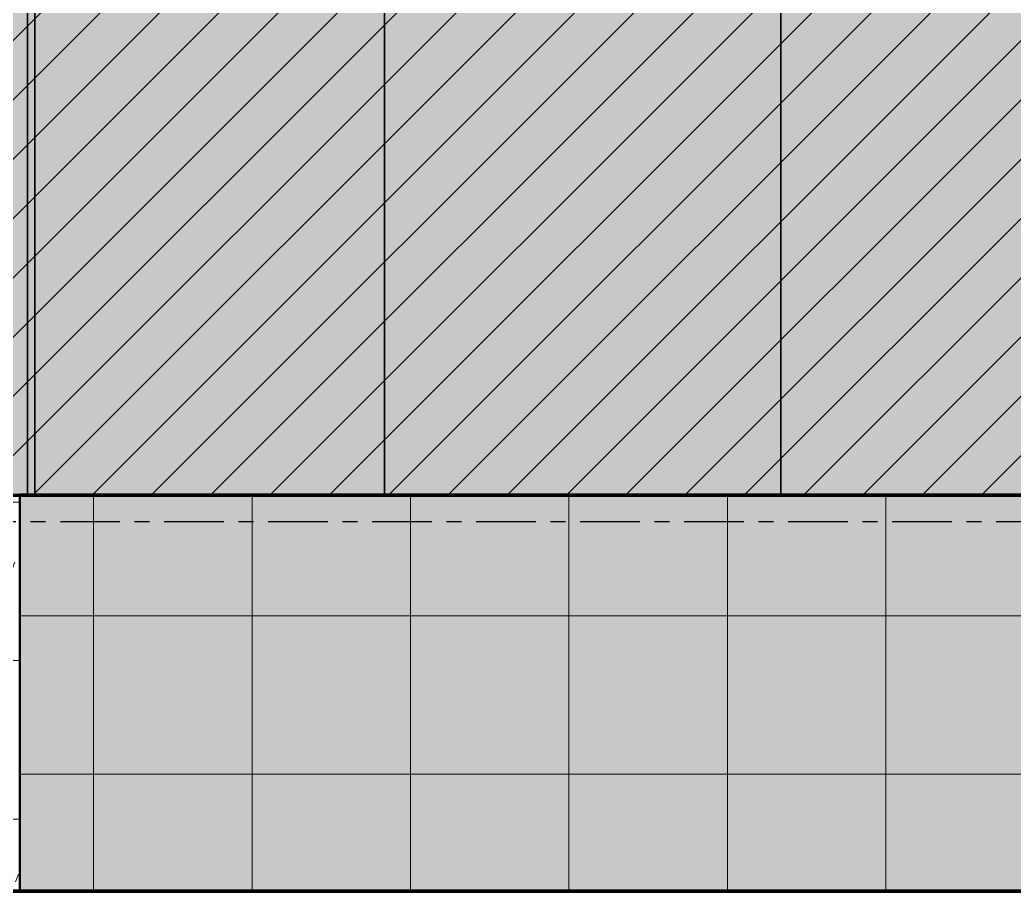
# Model space of a CAD drawing. Header units: millimetres. Extents: x -25371 to 2282244, y -90657 to 147824.
# Drawn here: x 1597913 to 1601678, y -2473 to 827 of the extents above; entities that cross this region are included whole.
import ezdxf
from ezdxf.xclip import XClip

# ---------------------------------------------------------------- set-up
doc = ezdxf.new("R2010")
doc.units = ezdxf.units.MM
doc.header["$XCLIPFRAME"] = 0
doc.linetypes.add('CENTER', pattern=[50.8, 31.75, -6.35, 6.35, -6.35])
doc.linetypes.add('TA_GL_000.90000', pattern=[2.475, 0.9, -0.225, 0.225, -0.225, 0.9])
for name, color, linetype in [('000 - 0_SYM_DWG_GRIDLINE_MAIN_COLOR_251', 251, 'Continuous'), ('000 - CONCRETE_COL_HATCH_', 251, 'Continuous'), ('000 - GRID', 251, 'CENTER')]:
    doc.layers.add(name, color=color, linetype=linetype)
for name, color, linetype, lineweight in [('A-DETL', 1, 'Continuous', 70), ('A-DOOR', 3, 'Continuous', 35), ('A-DOOR-E', 2, 'Continuous', 35), ('A-DOOR-FRAM', 3, 'Continuous', 35), ('A-DOOR-HDLN', 2, 'Continuous', 70), ('A-FLOR-E', 2, 'Continuous', 35), ('A-FLOR-HRAL', 1, 'Continuous', 35), ('A-FLOR-OTLN', 2, 'Continuous', 35), ('A-GLAZ-CURT', 2, 'Continuous', 35), ('A-WALL-PATT', 1, 'Continuous', 50), ('I-WALL-E', 2, 'Continuous', 50), ('WALL-E', 2, 'Continuous', 50)]:
    doc.layers.add(name, color=color, linetype=linetype, lineweight=lineweight)
doc.styles.add('TA', font='', dxfattribs={"height": 4.5})
doc.styles.get('TA').set_extended_font_data('Cordia New')

# ---------------------------------------------------------------- blocks, each defined once
blk = doc.blocks.new('*U1020')
at = {"layer": '000 - 0_SYM_DWG_GRIDLINE_MAIN_COLOR_251', "color": 0, "linetype": 'ByBlock', "ltscale": 5}
blk.add_line((20, 0), (-585.291, 0), dxfattribs=at)
at = {"style": 'TA', "flags": 1}
blk.add_attdef('LOCATION', (6, -6), '', height=4.5, rotation=270, dxfattribs=at)
blk = doc.blocks.new('C-1-VS01_REV00_20260615-155540_ELEVATION_1_DIMS-1')
at = {"layer": '000 - GRID', "linetype": 'TA_GL_000.90000', "xscale": 50.00000000000004, "yscale": 50.00000000000004, "zscale": 50.00000000000004, "rotation": 180}
for p in [(-32265.5, 103600), (-32265.5, 103500)]:
    blk.add_blockref('*U1020', p, dxfattribs=at)
blk = doc.blocks.new('DPA_DR-DB-SW1 - D27_2000x2150 mm-V17-VS01 - ELEVATION 1')
at = {"layer": 'A-DOOR'}
for p, q in [((9272.4, 103600), (9246, 103600)), ((9246, 103600), (9626, 103600)), ((9626, 103600), (9272.4, 103600))]:
    blk.add_line(p, q, dxfattribs=at)
at = {"layer": 'A-DOOR-E'}
for p, q in [((9255.5, 103600), (9256.8, 103600)), ((9255.5, 103600), (9626, 103600)), ((9626, 103600), (9256.8, 103600)), ((9282.4, 103600), (9283.7, 103600)), ((9282.4, 103600), (9626, 103600)), ((9283.7, 103600), (9626, 103600))]:
    blk.add_line(p, q, dxfattribs=at)
at = {"layer": 'A-DOOR-FRAM'}
for p, q in [((9246, 103600), (9272.4, 103600)), ((9272.4, 103600), (9246, 103600)), ((9246, 103600), (9255.5, 103600)), ((9255.5, 103600), (9246, 103600))]:
    blk.add_line(p, q, dxfattribs=at)
blk = doc.blocks.new('DPA_AC-PL_FLOOR ROOM CAL - A41_1000 x 1000 mm-5549838-VS01 - ELEVATION 1')
at = {"layer": 'A-DOOR-E'}
for p, q in [((9578.8, 103600), (8748.6, 103600)), ((8748.6, 103600), (9470.3, 103600)), ((9470.3, 103600), (10300.4, 103600)), ((10300.4, 103600), (9578.8, 103600))]:
    blk.add_line(p, q, dxfattribs=at)
at = {"layer": 'A-DOOR-HDLN'}
for p, q in [((8819.1, 103600), (10229.9, 103600)), ((9475.2, 103600), (8819.1, 103600)), ((8819.1, 103600), (9573.9, 103600)), ((9475.2, 103600), (9573.9, 103600)), ((10229.9, 103600), (9475.2, 103600)), ((9573.9, 103600), (10229.9, 103600))]:
    blk.add_line(p, q, dxfattribs=at)
blk = doc.blocks.new('System Panel - DPA-AR_Facade_Solid Panel 150mm-5074316-VS01 - ELEVATION 1')
at = {"layer": 'A-GLAZ-CURT'}
for p, q in [((29357.8, 103600), (29357.8, 106600)), ((29357.8, 106600), (30857.8, 106600)), ((30857.8, 106600), (29357.8, 106600)), ((29357.8, 106600), (29357.8, 103600)), ((30857.8, 106600), (30857.8, 103600)), ((30857.8, 103600), (30857.8, 106600)), ((30857.8, 103600), (29357.8, 103600)), ((29357.8, 103600), (30857.8, 103600))]:
    blk.add_line(p, q, dxfattribs=at)
blk = doc.blocks.new('System Panel - DPA-AR_Facade_Solid Panel 150mm-5093853-VS01 - ELEVATION 1')
at = {"layer": 'A-GLAZ-CURT'}
for p, q in [((7033.9, 106600), (8357.8, 106600)), ((8357.8, 106600), (7033.9, 106600)), ((7033.9, 106600), (7033.9, 103600)), ((8357.8, 106600), (8357.8, 103600)), ((8357.8, 103600), (8357.8, 106600)), ((8357.8, 103600), (7033.9, 103600)), ((7033.9, 103600), (8357.8, 103600))]:
    blk.add_line(p, q, dxfattribs=at)
blk = doc.blocks.new('System Panel - DPA-AR_Facade_Solid Panel 150mm-5072658-VS01 - ELEVATION 1')
at = {"layer": 'A-GLAZ-CURT'}
for p, q in [((6384.1, 103600), (6215, 103600)), ((6313.5, 103600), (6215, 103600)), ((6313.5, 103600), (6384.1, 103600)), ((7266.6, 103600), (7445.5, 103600)), ((7347.1, 103600), (7266.6, 103600)), ((7347.1, 103600), (7445.5, 103600))]:
    blk.add_line(p, q, dxfattribs=at)
blk = doc.blocks.new('System Panel - DPA-AR_Facade_Solid Panel 150mm-V28-VS01 - ELEVATION 1')
at = {"layer": 'A-GLAZ-CURT'}
for p, q in [((8479.1, 103600), (7347.1, 103600)), ((7445.5, 103600), (7347.1, 103600)), ((7445.5, 103600), (8577.5, 103600)), ((8479.1, 103600), (8577.5, 103600))]:
    blk.add_line(p, q, dxfattribs=at)
blk = doc.blocks.new('System Panel - DPA-AR_Facade_Solid Panel 150mm-5527618-VS01 - ELEVATION 1')
at = {"layer": 'A-GLAZ-CURT'}
for p, q in [((10479.2, 103600), (9611.2, 103600)), ((9709.6, 103600), (9611.2, 103600)), ((9709.6, 103600), (10577.6, 103600)), ((10479.2, 103600), (10577.6, 103600))]:
    blk.add_line(p, q, dxfattribs=at)
blk = doc.blocks.new('System Panel - DPA-AR_Facade_Solid Panel 150mm-5778940-VS01 - ELEVATION 1')
at = {"layer": 'A-GLAZ-CURT'}
for p, q in [((8675.6, 103600), (7805.7, 103600)), ((7904.1, 103600), (7805.7, 103600)), ((7904.1, 103600), (8774, 103600)), ((8675.6, 103600), (8774, 103600))]:
    blk.add_line(p, q, dxfattribs=at)
blk = doc.blocks.new('System Panel - DPA-AR_Facade_Solid Panel 150mm-V33-VS01 - ELEVATION 1')
at = {"layer": 'A-GLAZ-CURT'}
for p, q in [((7266.6, 103600), (7515.9, 103600)), ((7515.9, 103600), (7266.6, 103600)), ((7565.1, 103600), (7904.1, 103600)), ((7805.7, 103600), (7565.1, 103600)), ((7805.7, 103600), (7904.1, 103600))]:
    blk.add_line(p, q, dxfattribs=at)
blk = doc.blocks.new('System Panel - DPA-AR_Facade_Solid Panel 150mm-5091727-VS01 - ELEVATION 1')
at = {"layer": 'A-GLAZ-CURT'}
for p, q in [((7006.3, 106600), (6101.8, 106600)), ((6101.8, 106600), (6101.8, 103600)), ((6101.8, 106600), (6215, 106600)), ((6215, 106600), (6313.5, 106600)), ((6313.5, 106600), (7119.5, 106600)), ((7006.3, 103600), (7006.3, 106600)), ((7006.3, 106600), (7119.5, 106600)), ((6101.8, 103600), (7006.3, 103600)), ((6101.8, 103600), (6215, 103600)), ((7119.5, 103600), (6215, 103600)), ((7119.5, 103600), (7006.3, 103600))]:
    blk.add_line(p, q, dxfattribs=at)
blk = doc.blocks.new('System Panel - DPA-AR_Facade_Solid Panel 150mm-V35-VS01 - ELEVATION 1')
at = {"layer": 'A-GLAZ-CURT'}
for p, q in [((9246, 103600), (9626, 103600)), ((9626, 103600), (9246, 103600))]:
    blk.add_line(p, q, dxfattribs=at)
blk = doc.blocks.new('DPA_DR-SG-SW - D4_1100x2150 mm-V49-VS01 - ELEVATION 1')
at = {"layer": 'A-DOOR'}
for p, q in [((8927.5, 103600), (8959.9, 103600)), ((9603, 103600), (8927.5, 103600)), ((8959.9, 103600), (9626, 103600)), ((9626, 103600), (9603, 103600))]:
    blk.add_line(p, q, dxfattribs=at)
at = {"layer": 'A-DOOR-E'}
for p, q in [((8938.8, 103600), (8937.3, 103600)), ((8937.3, 103600), (9593.2, 103600)), ((8938.8, 103600), (9594.7, 103600)), ((8969.8, 103600), (8968.3, 103600)), ((9624.1, 103600), (8968.3, 103600)), ((8969.8, 103600), (9625.6, 103600)), ((9593.2, 103600), (9594.7, 103600)), ((9624.1, 103600), (9625.6, 103600))]:
    blk.add_line(p, q, dxfattribs=at)
at = {"layer": 'A-DOOR-FRAM'}
for p, q in [((8927.5, 103600), (8904.5, 103600)), ((8904.5, 103600), (8980, 103600)), ((8959.9, 103600), (8927.5, 103600)), ((8969.8, 103600), (8959.9, 103600)), ((9012.8, 103600), (8969.8, 103600)), ((8980, 103600), (9012.8, 103600)), ((9603, 103600), (9626, 103600)), ((9626, 103600), (9603, 103600))]:
    blk.add_line(p, q, dxfattribs=at)
blk = doc.blocks.new('Railing - 50mm-V95-VS01 - ELEVATION 1')
at = {"layer": 'A-FLOR-HRAL', "lineweight": 9}
for p, q in [((7998.4, 103600), (7954.6, 103600)), ((7955, 103600), (7960.7, 103600)), ((7960.7, 103600), (8004.6, 103600)), ((8004.1, 103600), (7998.4, 103600))]:
    blk.add_line(p, q, dxfattribs=at)
blk = doc.blocks.new('Railing - Railing-5829458-VS01 - ELEVATION 1')
blk.add_blockref('Railing - 50mm-V95-VS01 - ELEVATION 1', (0, 0))
blk = doc.blocks.new('Top Rail Type - Top Rail_Internal_-5829468-VS01 - ELEVATION 1')
at = {"layer": 'A-FLOR-HRAL', "lineweight": 9}
for p, q in [((8396.4, 103600), (8440.2, 103600)), ((8402.5, 103600), (8396.8, 103600)), ((8432.3, 103600), (8402.5, 103600)), ((8446.3, 103600), (8433.2, 103600)), ((8440.2, 103600), (8445.9, 103600)), ((5652.6, 102100), (5661.2, 102100)), ((5694, 102100), (5653, 102100)), ((5661.2, 102100), (5702.1, 102100)), ((5702.5, 102100), (5694, 102100))]:
    blk.add_line(p, q, dxfattribs=at)
blk = doc.blocks.new('C-1-VS01_REV00_20260615-155217_ELEVATION_1_EX')
at = {"layer": '000 - CONCRETE_COL_HATCH_'}
h = blk.add_hatch(dxfattribs=at)
h.set_pattern_fill('ANSI31', color=256)
h.set_pattern_definition([(45, (0, 0), (-112.2532, 112.2532), [])])
h.paths.add_polyline_path([(6999.5, 108700), (-20446.2, 108700), (-20446.2, 103600), (6999.5, 103600)])
h = blk.add_hatch(dxfattribs=at)
h.set_pattern_fill('AR-CONC', color=256, scale=0.05)
h.set_pattern_definition([(50, (0, 0), (455.4617, -39.8477), [47.625, -523.875]), (355, (0, 0), (-88.1086, 477.6421), [38.1, -419.1015]), (100.45144, (37.96, -3.3), (367.3531, 437.7944), [40.475, -445.2256]), (46.1842, (0, 127), (677.6976, -105.1058), [71.4375, -785.8125]), (96.63556, (56.5, 118.24), (593.5103, 618.5653), [60.7126, -667.839]), (351.18415, (0, 127), (593.5103, 618.5653), [57.15, -628.6493]), (21, (63.5, 95.25), (379.036, -255.663), [47.625, -523.875]), (326, (63.5, 95.25), (154.505, 460.47), [38.1, -419.1]), (71.45144, (95.1, 73.94), (533.541, 204.807), [40.475, -445.2248]), (37.5, (0, 0), (7.7215, 211.3876), [0, -414.02, 0, -425.45, 0, -420.6875]), (7.5, (0, 0), (167.04916, 250.45144), [0, -242.57, 0, -404.495, 0, -160.3375]), (327.5, (-141.6, 0), (338.9765, -14.32186), [0, -158.75, 0, -495.3, 0, -657.225]), (317.5, (-205.1, 0), (370.32295, 63.5662), [0, -206.375, 0, -328.93, 0, -466.725])])
h.paths.add_polyline_path([(6999.5, 108700), (-20446.2, 108700), (-20446.2, 103600), (6999.5, 103600)])
at = {"layer": 'A-WALL-PATT', "lineweight": 9}
h = blk.add_hatch(dxfattribs=at)
h.set_pattern_fill('FP_5', color=256, style=0, pattern_type=2)
h.set_pattern_definition([(0, (-10481.86, 0), (533.244, 203.2), [21.996, -377.937, 21.996, -377.937, -2132.975]), (0, (-10481.86, 0), (533.244, 203.2), [-799.866, 21.996, -777.869, 21.996, -377.937, -933.177]), (0, (-10481.86, 0), (533.244, 203.2), [-1999.664, 21.996, -244.626, 21.996, -644.558]), (110.745, (-10281.89, 101.6), (-382.06807, 602.30784), [31.049, -533.482, -3575.365]), (110.745, (-10281.89, 101.6), (-382.06807, 602.30784), [-564.531, 31.049, -533.482, -3010.834]), (110.745, (-10281.89, 101.6), (-382.06807, 602.30784), [-1129.063, 31.049, -1098.014, -1881.771]), (110.745, (-10281.89, 101.6), (-382.06807, 602.30784), [-2258.126, 31.049, -533.482, -1317.24]), (110.745, (-10281.89, 101.6), (-382.06807, 602.30784), [-2822.657, 31.049, -345.305, -940.886]), (110.745, (-10281.89, 101.6), (-382.06807, 602.30784), [-3199.011, 31.049, -909.836]), (249.255, (-10215.24, 508), (-151.16483, -805.50714), [31.049, -533.482, -3575.365]), (249.255, (-10215.24, 508), (-151.16483, -805.50714), [-564.531, 31.049, -533.482, -3010.834]), (249.255, (-10215.24, 508), (-151.16483, -805.50714), [-1129.063, 31.049, -1098.014, -1881.771]), (249.255, (-10215.24, 508), (-151.16483, -805.50714), [-2258.126, 31.049, -533.482, -1317.24]), (249.255, (-10215.24, 508), (-151.16483, -805.50714), [-2822.657, 31.049, -345.305, -940.886]), (249.255, (-10215.24, 508), (-151.16483, -805.50714), [-3199.011, 31.049, -909.836])])
h.paths.add_polyline_path([(-16910.1, 102100), (-16881.2, 102100), (-16881.2, 103600), (-17011.6, 103600), (-17011.6, 102100), (-16957.4, 102100)])
h = blk.add_hatch(dxfattribs=at)
h.set_pattern_fill('FP_6', color=256, style=0, pattern_type=2)
h.set_pattern_definition([(0, (-16903.6, 100400), (0, 600), []), (90, (-16903.6, 100400), (-393.635, 2e-14), [])])
h.paths.add_polyline_path([(-16910.1, 102100), (-16881.2, 102100), (-16881.2, 103600), (-17011.6, 103600), (-17011.6, 102100), (-16957.4, 102100)])
h = blk.add_hatch(dxfattribs=at)
h.set_pattern_fill('FP_3', color=256, style=0, pattern_type=2)
h.set_pattern_definition([(0, (-4042.98, 0), (812.8, 203.2), [33.528, -576.072, 33.528, -576.072, -3251.2]), (0, (-4042.98, 0), (812.8, 203.2), [-1219.2, 33.528, -1185.672, 33.528, -576.072, -1422.4]), (0, (-4042.98, 0), (812.8, 203.2), [-3048, 33.528, -372.872, 33.528, -982.472]), (120, (-3738.18, 101.6), (-582.37636, 602.30545), [33.528, -576.072, 33.528, -576.072, -3251.2]), (120, (-3738.18, 101.6), (-582.37636, 602.30545), [-1219.2, 33.528, -1185.672, 33.528, -576.072, -1422.4]), (120, (-3738.18, 101.6), (-582.37636, 602.30545), [-3048, 33.528, -372.872, 33.528, -982.472]), (240, (-3636.58, 508), (-230.42364, -805.50545), [33.528, -576.072, 33.528, -576.072, -3251.2]), (240, (-3636.58, 508), (-230.42364, -805.50545), [-1219.2, 33.528, -1185.672, 33.528, -576.072, -1422.4]), (240, (-3636.58, 508), (-230.42364, -805.50545), [-3048, 33.528, -372.872, 33.528, -982.472])])
h.paths.add_polyline_path([(-16881.2, 102100), (-5762.9, 102100), (-5762.9, 102102), (-5332.9, 102102), (-5332.9, 102100), (-5312.9, 102100), (-5312.9, 102102), (-4882.9, 102102), (-4882.9, 102100), (5856.6, 102100), (5856.6, 102102), (6286.6, 102102), (6286.6, 102100), (6306.6, 102100), (6306.6, 102102), (6736.6, 102102), (6736.6, 102100), (6799.5, 102100), (6799.5, 103600), (-16881.2, 103600), (-16881.2, 102100.8)])
h = blk.add_hatch(dxfattribs=at)
h.set_pattern_fill('FP_4', color=256, style=0, pattern_type=2)
h.set_pattern_definition([(0, (7591.8, 99970), (0, 600), []), (90, (7591.8, 99970), (-600, 4e-14), [])])
h.paths.add_polyline_path([(-16881.2, 102100), (-5762.9, 102100), (-5762.9, 102102), (-5332.9, 102102), (-5332.9, 102100), (-5312.9, 102100), (-5312.9, 102102), (-4882.9, 102102), (-4882.9, 102100), (5856.6, 102100), (5856.6, 102102), (6286.6, 102102), (6286.6, 102100), (6306.6, 102100), (6306.6, 102102), (6736.6, 102102), (6736.6, 102100), (6799.5, 102100), (6799.5, 103600), (-16881.2, 103600), (-16881.2, 102100.8)])
at = {"layer": 'A-DETL'}
for p, q in [((-17544.7, 103600), (-16767.1, 103600)), ((-17011.6, 103600), (-16881.2, 103600)), ((6799.5, 103600), (-16881.2, 103600)), ((-16767.1, 103600), (-5800, 103600)), ((-16591.7, 103600), (-16342.3, 103600)), ((-16591.7, 103600), (-13247.8, 103600)), ((-16293.1, 103600), (-16120.1, 103600)), ((-16174.9, 103600), (-14665.5, 103600)), ((-14232.3, 103600), (-14953.7, 103600)), ((-14953.7, 103600), (-14802.7, 103600)), ((-14953.7, 103600), (-14232.3, 103600)), ((-14665.5, 103600), (-14337.5, 103600)), ((-14232.3, 103600), (-14612.2, 103600)), ((-14232.3, 103600), (-14612.2, 103600)), ((-14612.2, 103600), (-14232.3, 103600)), ((-18319.5, 102100), (-16055.3, 102100)), ((-16055.3, 102100), (8149.5, 102100)), ((8149.5, 102100), (-16055.3, 102100))]:
    blk.add_line(p, q, dxfattribs=at)
at = {"layer": 'A-DETL', "flags": 128}
blk.add_lwpolyline([(-16055.3, 102100), (-16179.3, 102100), (-16303.1, 102100), (-16426.4, 102100), (-16549.2, 102100), (-16671.2, 102100), (-16792.2, 102100), (-16912, 102100), (-17030.5, 102100), (-17147.4, 102100), (-17262.5, 102100), (-17375.7, 102100), (-17486.8, 102100), (-17595.7, 102100), (-17702, 102100), (-17805.7, 102100), (-17906.6, 102100), (-18004.6, 102100), (-18099.4, 102100), (-18191, 102100), (-18279.1, 102100), (-18363.7, 102100), (-18394.9, 102100)], dxfattribs=at)
at = {"layer": 'A-FLOR-E'}
for p, q in [((-16342.3, 103600), (-16591.7, 103600)), ((-16120.1, 103600), (-16591.7, 103600)), ((-13280.6, 103600), (-16591.7, 103600)), ((-15182.2, 103600), (-16293.1, 103600)), ((-15846.9, 103600), (-16174.9, 103600)), ((-14337.5, 103600), (-15846.9, 103600)), ((-13247.8, 103600), (-15182.2, 103600)), ((-14232.3, 103600), (-14953.7, 103600)), ((-14232.3, 103600), (-14612.2, 103600)), ((-13116.6, 103600), (-13280.6, 103600)), ((-5762.9, 102100), (-16881.2, 102100))]:
    blk.add_line(p, q, dxfattribs=at)
at = {"layer": 'A-FLOR-OTLN'}
for p, q in [((-18319.5, 102100), (-16055.3, 102100)), ((-16055.3, 102100), (8149.5, 102100))]:
    blk.add_line(p, q, dxfattribs=at)
at = {"layer": 'I-WALL-E'}
for p, q in [((-17546, 103600), (-16812.8, 103600)), ((-16881.2, 103600), (-16881.2, 102100)), ((-16812.8, 103600), (6799.5, 103600)), ((-14612.2, 103600), (-14232.3, 103600))]:
    blk.add_line(p, q, dxfattribs=at)
at = {"layer": 'WALL-E'}
for p in [(-14802.7, 103600), (-14612.2, 103600)]:
    blk.add_line(p, (-14232.3, 103600), dxfattribs=at)
at = {"layer": 'A-DOOR-E'}
for name in ['DPA_AC-PL_FLOOR ROOM CAL - A41_1000 x 1000 mm-5549838-VS01 - ELEVATION 1', 'DPA_DR-SG-SW - D4_1100x2150 mm-V49-VS01 - ELEVATION 1', 'DPA_DR-DB-SW1 - D27_2000x2150 mm-V17-VS01 - ELEVATION 1']:
    blk.add_blockref(name, (-23858.2, 0), dxfattribs=at)
at = {"layer": 'A-FLOR-HRAL', "lineweight": 9}
blk.add_blockref('Top Rail Type - Top Rail_Internal_-5829468-VS01 - ELEVATION 1', (-23858.2, 0), dxfattribs=at)
at = {"layer": 'A-FLOR-HRAL'}
blk.add_blockref('Railing - Railing-5829458-VS01 - ELEVATION 1', (-23858.2, 0), dxfattribs=at)
at = {"layer": 'A-GLAZ-CURT'}
for name, p in [('System Panel - DPA-AR_Facade_Solid Panel 150mm-5091727-VS01 - ELEVATION 1', (-23858.2, 0)), ('System Panel - DPA-AR_Facade_Solid Panel 150mm-5093853-VS01 - ELEVATION 1', (-23858.2, 0)), ('System Panel - DPA-AR_Facade_Solid Panel 150mm-5074316-VS01 - ELEVATION 1', (-44858.2, 0)), ('System Panel - DPA-AR_Facade_Solid Panel 150mm-5074316-VS01 - ELEVATION 1', (-43358.2, 0)), ('System Panel - DPA-AR_Facade_Solid Panel 150mm-5072658-VS01 - ELEVATION 1', (-23858.2, 0)), ('System Panel - DPA-AR_Facade_Solid Panel 150mm-V33-VS01 - ELEVATION 1', (-23858.2, 0)), ('System Panel - DPA-AR_Facade_Solid Panel 150mm-V28-VS01 - ELEVATION 1', (-23858.2, 0)), ('System Panel - DPA-AR_Facade_Solid Panel 150mm-5778940-VS01 - ELEVATION 1', (-23858.2, 0)), ('System Panel - DPA-AR_Facade_Solid Panel 150mm-V28-VS01 - ELEVATION 1', (-22726.2, 0)), ('System Panel - DPA-AR_Facade_Solid Panel 150mm-V35-VS01 - ELEVATION 1', (-23858.2, 0)), ('System Panel - DPA-AR_Facade_Solid Panel 150mm-5527618-VS01 - ELEVATION 1', (-23858.2, 0))]:
    blk.add_blockref(name, p, dxfattribs=at)

msp = doc.modelspace()

# ---------------------------------------------------------------- block references
ref = msp.add_blockref('C-1-VS01_REV00_20260615-155217_ELEVATION_1_EX', (1614794.372, -104572.744))
XClip(ref).set_block_clipping_path([(-39120.691541394, 96602.3760666824), (-3553.7799988328, 115145.365818867)])
msp.add_blockref('C-1-VS01_REV00_20260615-155540_ELEVATION_1_DIMS-1', (1614794.372, -104572.744))

doc.saveas('drawing.dxf')
